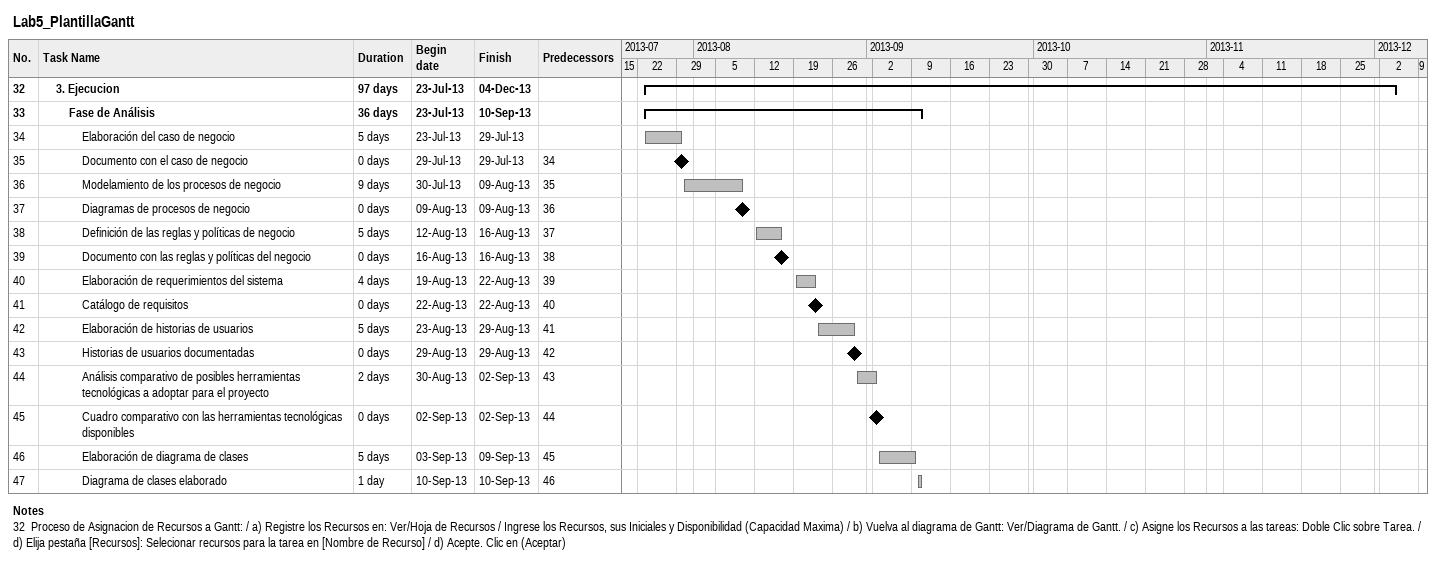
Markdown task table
Lab5_PlantillaGantt

| ID | Level | Task | Duration | Start | Finish | Predecessors |
|---|---|---|---|---|---|---|
| 32 | 2 | **3. Ejecucion** | 97d | 2013-07-23 | 2013-12-04 |  |
| 33 | 3 | **Fase de Análisis** | 36d | 2013-07-23 | 2013-09-10 |  |
| 34 | 4 | Elaboración del caso de negocio | 5d | 2013-07-23 | 2013-07-29 |  |
| 35 | 4 | Documento con el caso de negocio | 0d | 2013-07-29 | 2013-07-29 | 34 |
| 36 | 4 | Modelamiento de los procesos de negocio | 9d | 2013-07-30 | 2013-08-09 | 35 |
| 37 | 4 | Diagramas de procesos de negocio | 0d | 2013-08-09 | 2013-08-09 | 36 |
| 38 | 4 | Definición de las reglas y políticas de negocio | 5d | 2013-08-12 | 2013-08-16 | 37 |
| 39 | 4 | Documento con las reglas y políticas del negocio | 0d | 2013-08-16 | 2013-08-16 | 38 |
| 40 | 4 | Elaboración de requerimientos del sistema | 4d | 2013-08-19 | 2013-08-22 | 39 |
| 41 | 4 | Catálogo de requisitos | 0d | 2013-08-22 | 2013-08-22 | 40 |
| 42 | 4 | Elaboración de historias de usuarios | 5d | 2013-08-23 | 2013-08-29 | 41 |
| 43 | 4 | Historias de usuarios documentadas | 0d | 2013-08-29 | 2013-08-29 | 42 |
| 44 | 4 | Análisis comparativo de posibles herramientas tecnológicas a adoptar para el proyecto | 2d | 2013-08-30 | 2013-09-02 | 43 |
| 45 | 4 | Cuadro comparativo con las herramientas tecnológicas disponibles | 0d | 2013-09-02 | 2013-09-02 | 44 |
| 46 | 4 | Elaboración de diagrama de clases | 5d | 2013-09-03 | 2013-09-09 | 45 |
| 47 | 4 | Diagrama de clases elaborado | 1d | 2013-09-10 | 2013-09-10 | 46 |

Notes
- 32: Proceso de Asignacion de Recursos a Gantt: / a) Registre los Recursos en: Ver/Hoja de Recursos / Ingrese los Recursos, sus Iniciales y Disponibilidad (Capacidad Maxima) / b) Vuelva al diagrama de Gantt: Ver/Diagrama de Gantt. / c) Asigne los Recursos a las tareas: Doble Clic sobre Tarea. / d) Elija pestaña [Recursos]: Selecionar recursos para la tarea en [Nombre de Recurso] / d) Acepte. Clic en (Aceptar)
